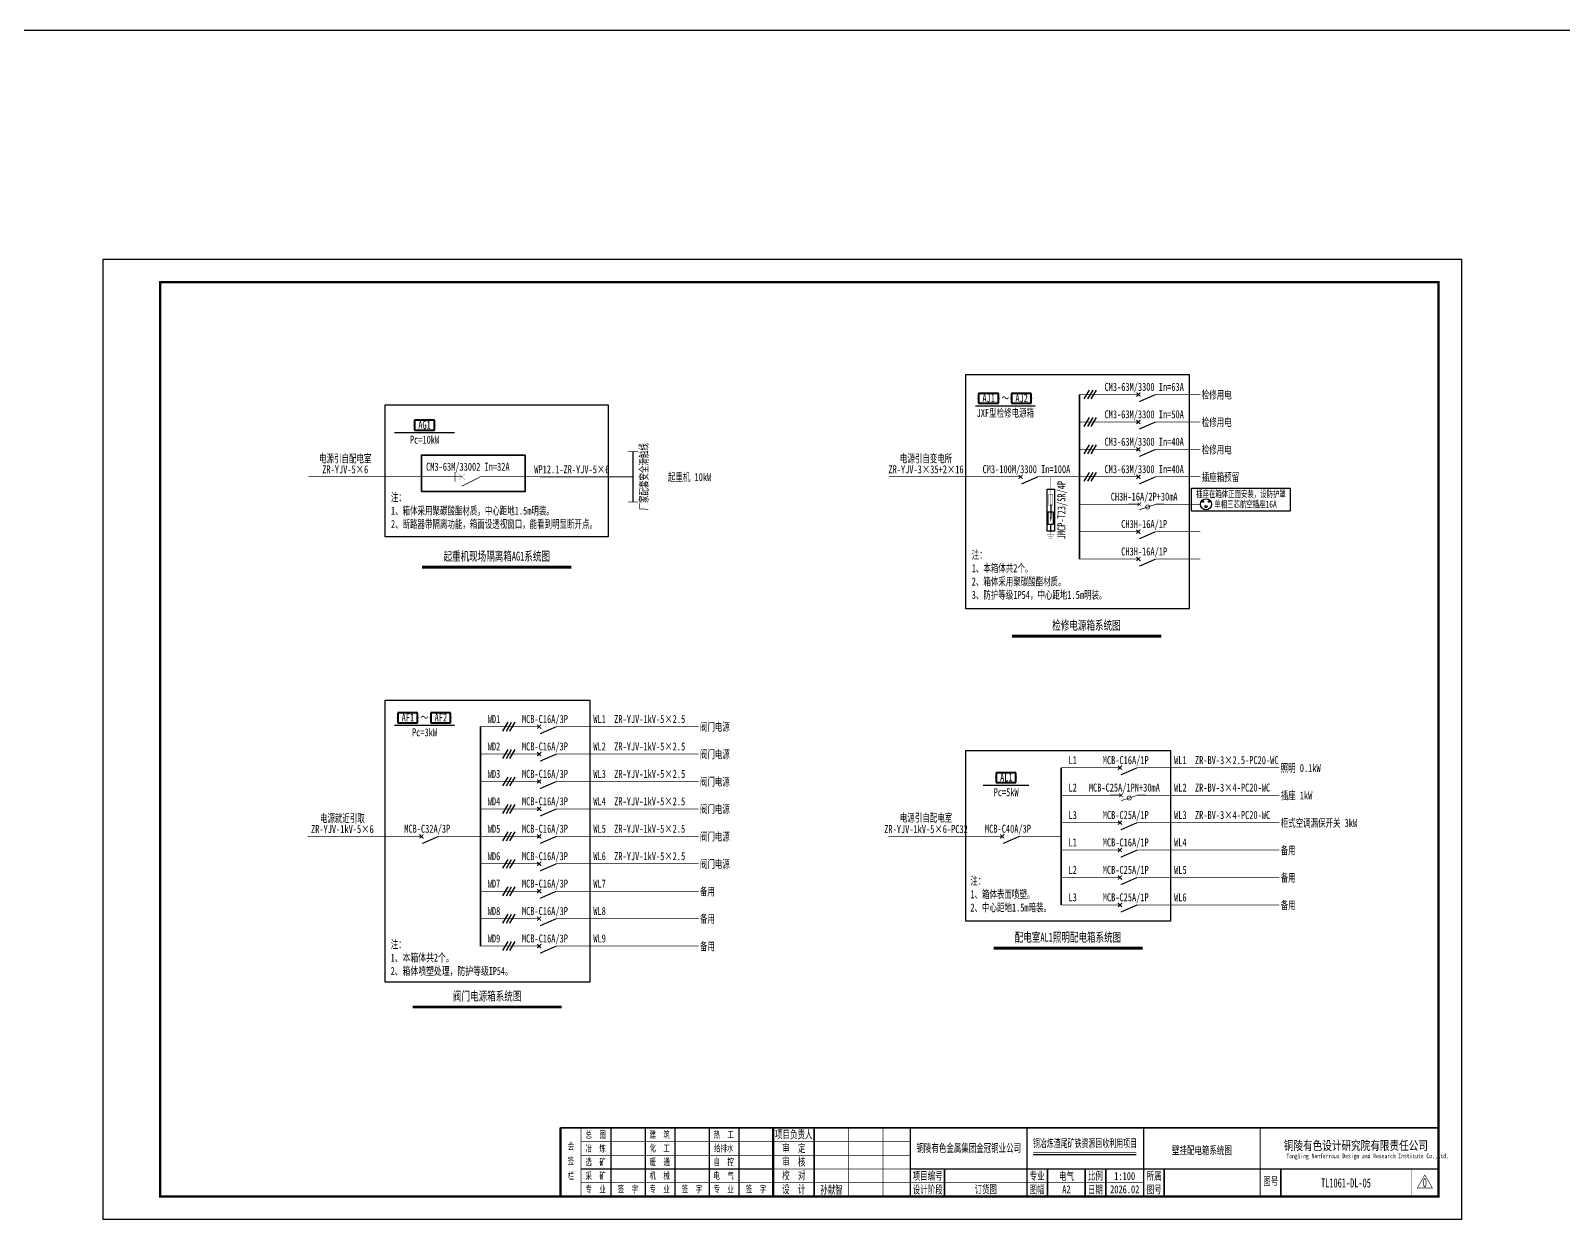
# Model space of a CAD drawing. Header units: millimetres. Extents: x 401220 to 2750366, y -101310 to 943175.
# Drawn here: x 510256 to 577279, y 576022 to 628022 of the extents above; entities that cross this region are included whole.
import ezdxf
from ezdxf.enums import TextEntityAlignment as Align

# ---------------------------------------------------------------- set-up
doc = ezdxf.new("R2010")
doc.units = ezdxf.units.MM
for name, color, linetype, lineweight in [('CAXA0层', 7, 'Continuous', 25), ('ELEMENT', 3, 'Continuous', 30), ('SW', 8, 'Continuous', 20), ('TEXT', 4, 'Continuous', 0), ('电辅助1', 7, 'Continuous', 0)]:
    doc.layers.add(name, color=color, linetype=linetype, lineweight=lineweight)
for name, color, linetype in [('图框', 7, 'Continuous'), ('文字', 7, 'Continuous'), ('照明平面导线层', 3, 'Continuous'), ('照明平面设备层', 1, 'Continuous'), ('电气-照明系统-设备', 7, 'Continuous'), ('表格图框层', 7, 'Continuous'), ('高低压系统', 4, 'Continuous')]:
    doc.layers.add(name, color=color, linetype=linetype)
doc.styles.add('HZ', font='simsun.ttf', dxfattribs={"width": 0.75})
doc.styles.get("Standard").update_dxf_attribs({"font": 'arial.ttf', "bigfont": 'hzdx.shx'})
doc.styles.add('标准', font='NSimSun.ttf', dxfattribs={"width": 0.667})

# ---------------------------------------------------------------- blocks, each defined once
blk = doc.blocks.new('DYDQ0201')
at = {"color": 0}
for points, const_width in [([(0, 0), (0, -3.75)], 0.3), ([(0, -11.25), (-3.11, -4.12)], 0.5), ([(0.86, -4.61), (-0.86, -2.89)], 0.5), ([(-0.86, -4.61), (0.86, -2.89)], 0.5), ([(0, -11.25), (0, -15)], 0.3)]:
    blk.add_lwpolyline(points, dxfattribs=dict(at, const_width=const_width))
blk = doc.blocks.new('PLA1')
at = {"color": 0, "linetype": 'ByBlock', "lineweight": -2}
for p, q in [((-500, 500), (-500, 0)), ((500, 500), (-500, 500)), ((-500, 0), (500, 0)), ((500, 0), (500, 500))]:
    blk.add_line(p, q, dxfattribs=at)
for p in [(-500, 250), (0, 500), (0, 0), (500, 250)]:
    blk.add_point(p, dxfattribs=at)
blk = doc.blocks.new('$element$00000532')
for points in [[(0, 0), (0, -0.283)], [(-0.1, -0.283), (0.1, -0.283), (0.1, -0.717), (-0.1, -0.717), (-0.1, -0.283)], [(0, -1), (0, -0.567)]]:
    blk.add_lwpolyline(points)
for points in [[(-0.033, -0.55), (0.033, -0.55), (0, -0.35), (0.033, -0.55)], [(0.033, -0.55), (0, -0.35), (-0.033, -0.55), (0.033, -0.55)], [(0, -0.367), (-0.033, -0.567), (0.033, -0.567), (0, -0.367)]]:
    blk.add_solid(points)
at = {"flags": 9}
blk.add_attdef('S', (0, 0), '', height=0.00000667, dxfattribs=at)
blk = doc.blocks.new('HFH')
at = {"color": 3, "linetype": 'Continuous', "const_width": 17.3}
for points in [[(-2085, -50), (-2085, 50)], [(-1999, -105), (-1999, 105)], [(-1917, -158), (-1917, 158)], [(-1653, 0), (-1917, 0)]]:
    blk.add_lwpolyline(points, dxfattribs=at)
at = {"color": 3}
blk.add_lwpolyline([(-1757, 162), (75, 162), (75, -164), (-1757, -164)], close=True, dxfattribs=at)
at = {"color": 3, "const_width": 13.3}
for points in [[(-717, 0), (-52, 0)], [(-621, 90), (-139, 90)], [(-621, -90), (-621, 90)], [(-139, -90), (-139, 90)], [(-621, -90), (-139, -90)]]:
    blk.add_lwpolyline(points, dxfattribs=at)
at = {"layer": 'ELEMENT', "linetype": 'ByBlock', "xscale": -1200, "yscale": 1200, "zscale": 1200, "rotation": 90}
blk.add_blockref('$element$00000532', (-1791, 0), dxfattribs=at)
blk = doc.blocks.new('LHB1')
at = {"color": 0, "linetype": 'ByBlock', "lineweight": -2}
for points, const_width in [([(4, 0), (0, 0)], 0.4), ([(3.353, -0.647), (4.647, 0.647)], 0.25), ([(4.647, -0.647), (3.353, 0.647)], 0.25), ([(10, 0), (4, -2)], 0.25), ([(10, 0), (13, 0)], 0.4)]:
    blk.add_lwpolyline(points, dxfattribs=dict(at, const_width=const_width))
at = {"color": 0, "linetype": 'ByBlock', "lineweight": -2, "const_width": 0.25}
blk.add_lwpolyline([(7.75, -1, 1), (6.25, -1, 1), (7.75, -1)], format="xyb", dxfattribs=at)
blk = doc.blocks.new('1107AA')
at = {"color": 3, "linetype": 'Continuous'}
for points, const_width in [([(0, -7.5), (-3.79, 0)], 0.3), ([(1.25, 1.25), (-1.25, -1.25)], 0.1), ([(-1.25, 1.25), (1.25, -1.25)], 0.1)]:
    blk.add_lwpolyline(points, dxfattribs=dict(at, const_width=const_width))
blk = doc.blocks.new('3')
at = {"layer": 'TEXT', "color": 7, "lineweight": 25, "style": 'HZ', "width": 0.75}
for s, height, p in [('铜陵有色设计研究院有限责任公司', 400, (221501, 249018)), ('Tongling Nonferrous Design and Research Institute Co.,Ltd.', 200, (221613, 248659))]:
    blk.add_text(s, height=height, dxfattribs=at).set_placement(p)
blk = doc.blocks.new('铜陵有色图签02')
at = {"layer": '图框', "linetype": 'Continuous', "lineweight": 50}
for p, q in [((-38401, 3003), (-38401, 1)), ((-29100, 3001), (-29100, 0))]:
    blk.add_line(p, q, dxfattribs=at)
at = {"layer": '图框', "color": 7, "linetype": 'Continuous', "lineweight": 25}
for p, q in [((-36201, 3010), (-36201, 9)), ((-34701, 3010), (-34701, 9)), ((-33401, 3017), (-33401, 16)), ((-31901, 3017), (-31901, 16)), ((-30601, 3017), (-30601, 16)), ((-29100, 1201), (-37501, 1201))]:
    blk.add_line(p, q, dxfattribs=at)
at = {"layer": '图框', "color": 7, "linetype": 'Continuous', "lineweight": 35}
for p, q in [((-27300, 3001), (-27300, 1)), ((-21600, 1197), (-21600, -3)), ((-17100, 1200), (-17100, 0)), ((-15450, 0), (-15450, 1200)), ((-14550, 1200), (-14550, 0)), ((-12000, 1201), (-12000, 1)), ((-6900, 1202), (-6900, 2))]:
    blk.add_line(p, q, dxfattribs=at)
at = {"layer": '图框', "lineweight": 25}
blk.add_line((-17723, 1830), (-13223, 1830), dxfattribs=at)
at = {"layer": '图框', "lineweight": 70, "const_width": 70}
blk.add_lwpolyline([(-17980, 3001), (0, 3001), (-38401, 3001)], dxfattribs=at)
at = {"layer": '图框', "color": 7, "linetype": 'Continuous', "lineweight": 25, "const_width": 25}
for points in [[(-37501, 3000), (-37501, 0)], [(-25800, 3001), (-25800, 1)], [(-24300, 3001), (-24300, 1)], [(-23100, 2401), (-37501, 2401)], [(-23100, 1801), (-37501, 1801)], [(-23100, 1201), (-29100, 1201)], [(-602, 943), (-932, 371), (-272, 371), (-602, 943)], [(-12900, 600), (-18000, 600), (-37501, 600)]]:
    blk.add_lwpolyline(points, dxfattribs=at)
at = {"layer": '图框', "linetype": 'Continuous', "lineweight": 50, "const_width": 50}
for points in [[(-23100, 3001), (-23100, 1)], [(-18000, 3000), (-18000, 0)]]:
    blk.add_lwpolyline(points, dxfattribs=at)
at = {"layer": '图框', "lineweight": 50, "const_width": 50}
for points in [[(-12900, 3001), (-12900, 1)], [(-7800, 3001), (-7800, 1)], [(0, 3000), (0, 0)], [(-23100, 1200), (0, 1200)]]:
    blk.add_lwpolyline(points, dxfattribs=at)
at = {"layer": '图框', "lineweight": 25, "const_width": 35}
blk.add_lwpolyline([(-17723, 1930), (-13223, 1930)], dxfattribs=at)
at = {"layer": '图框', "color": 7, "linetype": 'Continuous', "lineweight": 35, "const_width": 25}
blk.add_lwpolyline([(-1200, 1201), (-1200, 0)], dxfattribs=at)
at = {"layer": '图框', "linetype": 'Continuous', "lineweight": 70, "const_width": 70}
blk.add_lwpolyline([(-38401, 1), (0, 0)], dxfattribs=at)
at = {"layer": '图框', "lineweight": 25}
blk.add_blockref('3', (-228268, -246986), dxfattribs=at)
at = {"layer": 'TEXT', "color": 7, "lineweight": 25, "style": '标准', "width": 0.667}
for s, height, p in [('总  图', 300, (-36862, 2555)), ('建  筑', 300, (-34062, 2562)), ('热  工', 300, (-31262, 2562)), ('项目负责人', 350, (-28197, 2541)), ('会', 300, (-37942, 2054)), ('冶  炼', 300, (-36862, 1955)), ('化  工', 300, (-34062, 1962)), ('给排水', 300, (-31262, 1962)), ('审  定', 350, (-28197, 1941)), ('签', 300, (-37942, 1404)), ('选  矿', 300, (-36862, 1355)), ('暖  通', 300, (-34062, 1362)), ('自  控', 300, (-31262, 1362)), ('审  核', 350, (-28197, 1341)), ('栏', 300, (-37942, 754)), ('采  矿', 300, (-36862, 754)), ('机  械', 300, (-34062, 761)), ('电  气', 300, (-31262, 761)), ('校  对', 350, (-28197, 741)), ('项目编号', 350, (-22343, 730)), ('专业', 350, (-17559, 730)), ('比例', 350, (-15009, 730)), ('所属', 350, (-12438, 730)), ('图号', 350, (-7339, 495)), ('专  业', 300, (-36862, 170)), ('签  字', 300, (-35449, 170)), ('专  业', 300, (-34062, 177)), ('签  字', 300, (-32649, 177)), ('专  业', 300, (-31262, 177)), ('签  字', 300, (-29849, 177)), ('设  计', 350, (-28197, 139)), ('设计阶段', 350, (-22343, 130)), ('图幅', 350, (-17559, 130)), ('日期', 350, (-15009, 130)), ('图号', 350, (-12438, 130))]:
    blk.add_text(s, height=height, dxfattribs=at).set_placement(p, align=Align.CENTER)

msp = doc.modelspace()

# ---------------------------------------------------------------- linework, layer by layer
at = {"color": 3}
msp.add_line((930455.5, 628021.7), (401219.7, 628021.7), dxfattribs=at)
at = {"color": 0, "lineweight": -3, "ltscale": 100}
for p, q in [((551152.3, 612975.7), (560912.5, 612975.7)), ((551152.3, 602722.9), (551152.3, 612975.7)), ((560912.5, 612975.7), (560912.5, 602722.9)), ((525755.6, 611650.1), (535515.9, 611650.1)), ((525755.6, 605875.9), (525755.6, 611650.1)), ((535515.9, 611650.1), (535515.9, 605875.9)), ((535515.9, 605875.9), (525755.6, 605875.9)), ((560912.5, 602722.9), (551152.3, 602722.9)), ((525755.6, 598738.3), (534708.9, 598738.3)), ((525755.6, 586394), (525755.6, 598738.3)), ((534708.9, 598738.3), (534708.9, 586394)), ((551152.3, 596527), (560105.5, 596527)), ((551152.3, 589070.5), (551152.3, 596527)), ((560105.5, 596527), (560105.5, 589070.5)), ((560105.5, 589070.5), (551152.3, 589070.5)), ((534708.9, 586394), (525755.6, 586394))]:
    msp.add_line(p, q, dxfattribs=at)
at = {"color": 4, "linetype": 'ByBlock', "lineweight": 35}
msp.add_lwpolyline([(527342.6, 607860.7), (527342.6, 609451.3), (531876.3, 609451.3), (531876.3, 607860.7)], close=True, dxfattribs=at)
at = {"color": 2, "linetype": 'ByBlock', "const_width": 33}
for points in [[(536813.1, 609602.4), (536373.1, 609602.4)], [(536813.1, 607404.8), (536373.1, 607404.8)]]:
    msp.add_lwpolyline(points, dxfattribs=at)
at = {"color": 3, "const_width": 13.3}
msp.add_lwpolyline([(554863.4, 607835), (554863.4, 608503.7)], dxfattribs=at)
at = {"color": 3}
msp.add_lwpolyline([(561022.3, 608002.8), (565339.2, 608002.8), (565339.2, 606997.6), (561022.3, 606997.6)], close=True, dxfattribs=at)
at = {"color": 1}
for centre, radius in [((561654.2, 607303.7), 243.7), ((561521.8, 607417.9), 29.1), ((561786.5, 607417.9), 29.1)]:
    msp.add_circle(centre, radius, dxfattribs=at)
at = {"color": 2}
msp.add_circle((561654.2, 607199.9), 43.7, dxfattribs=at)
at = {"layer": 'CAXA0层', "color": 0, "linetype": 'Continuous', "lineweight": 30}
for p, q in [((551566.1, 611611.3), (554186.1, 611611.3)), ((526169.5, 610439.4), (528789.5, 610439.4)), ((526169.5, 597639.3), (528789.5, 597639.3)), ((551912.2, 595020.8), (553912.2, 595020.8))]:
    msp.add_line(p, q, dxfattribs=at)
at = {"layer": 'CAXA0层', "color": 2, "linetype": 'Continuous', "lineweight": 40}
for p, q in [((527382.6, 604578.6), (533888.9, 604578.6)), ((553182.8, 601557.9), (559689.1, 601557.9)), ((552375.7, 587909.9), (558882, 587909.9)), ((526966.9, 585335.4), (533473.2, 585335.4))]:
    msp.add_line(p, q, dxfattribs=at)
at = {"layer": 'CAXA0层', "color": 2, "linetype": 'Continuous', "lineweight": 0}
for p, q in [((527382.6, 604513.1), (533888.9, 604513.1)), ((553182.8, 601492.4), (559689.1, 601492.4)), ((552375.7, 587844.4), (558882, 587844.4)), ((526966.9, 585269.9), (533473.2, 585269.9))]:
    msp.add_line(p, q, dxfattribs=at)
at = {"layer": '图框', "linetype": 'Continuous', "lineweight": 100, "const_width": 100}
msp.add_lwpolyline([(515924.2, 577021.7), (571824.2, 577021.7), (571824.2, 617021.7), (515924.2, 617021.7)], close=True, dxfattribs=at)
at = {"layer": '文字', "color": 3, "linetype": 'ByBlock', "lineweight": 25, "const_width": 30}
msp.add_lwpolyline([(522397.6, 608503.7), (529044.8, 608503.7)], dxfattribs=at)
at = {"layer": '照明平面导线层', "color": 2, "linetype": 'ByBlock', "lineweight": 25, "ltscale": 100}
for p, q in [((556331.3, 611909), (556563.1, 612298.4)), ((556482.3, 611909), (556714.1, 612298.4)), ((556633.3, 611909), (556865.1, 612298.4)), ((556331.3, 610709), (556563.1, 611098.4)), ((556482.3, 610709), (556714.1, 611098.4)), ((556633.3, 610709), (556865.1, 611098.4)), ((556331.3, 609509), (556563.1, 609898.4)), ((556482.3, 609509), (556714.1, 609898.4)), ((556633.3, 609509), (556865.1, 609898.4)), ((556331.3, 608309), (556563.1, 608698.4)), ((556482.3, 608309), (556714.1, 608698.4)), ((556633.3, 608309), (556865.1, 608698.4)), ((530907.3, 597380.3), (531139, 597769.7)), ((531058.3, 597380.3), (531290, 597769.7)), ((531209.3, 597380.3), (531441, 597769.7)), ((530907.3, 596180.3), (531139, 596569.7)), ((531058.3, 596180.3), (531290, 596569.7)), ((531209.3, 596180.3), (531441, 596569.7)), ((530907.3, 594980.3), (531139, 595369.7)), ((531058.3, 594980.3), (531290, 595369.7)), ((531209.3, 594980.3), (531441, 595369.7)), ((530907.3, 593780.3), (531139, 594169.7)), ((531058.3, 593780.3), (531290, 594169.7)), ((531209.3, 593780.3), (531441, 594169.7)), ((530907.3, 592580.3), (531139, 592969.7)), ((531058.3, 592580.3), (531290, 592969.7)), ((531209.3, 592580.3), (531441, 592969.7)), ((530907.3, 591380.3), (531139, 591769.7)), ((531058.3, 591380.3), (531290, 591769.7)), ((531209.3, 591380.3), (531441, 591769.7)), ((530907.3, 590180.3), (531139, 590569.7)), ((531058.3, 590180.3), (531290, 590569.7)), ((531209.3, 590180.3), (531441, 590569.7)), ((530907.3, 588980.3), (531139, 589369.7)), ((531058.3, 588980.3), (531290, 589369.7)), ((531209.3, 588980.3), (531441, 589369.7)), ((530907.3, 587780.3), (531139, 588169.7)), ((531058.3, 587780.3), (531290, 588169.7)), ((531209.3, 587780.3), (531441, 588169.7))]:
    msp.add_line(p, q, dxfattribs=at)
at = {"layer": '照明平面导线层', "color": 3, "linetype": 'ByBlock', "lineweight": 25, "ltscale": 2, "const_width": 30}
for points in [[(528813.6, 608288.2), (528813.6, 608719.2)], [(528678.3, 608503.7), (529109.3, 608503.7)], [(529920, 608503.7), (536597.2, 608503.6)]]:
    msp.add_lwpolyline(points, dxfattribs=at)
at = {"layer": '照明平面设备层', "color": 0, "lineweight": -3, "ltscale": 100}
msp.add_lwpolyline([(513424.2, 618021.7), (572824.2, 618021.7), (572824.2, 576021.7), (513424.2, 576021.7)], close=True, dxfattribs=at)
at = {"layer": '照明平面设备层', "color": 130, "lineweight": -3, "const_width": 30}
for points in [[(556127.5, 612103.7), (558321.9, 612103.7)], [(559821.9, 612103.7), (561410.4, 612103.7)], [(556127.5, 610903.7), (558321.9, 610903.7)], [(559821.9, 610903.7), (561410.4, 610903.7)], [(556127.5, 609703.7), (558321.9, 609703.7)], [(559821.9, 609703.7), (561410.4, 609703.7)], [(547794.2, 608503.7), (553473.4, 608503.7)], [(554673.4, 608503.7), (556127.5, 608503.7)], [(556127.5, 608503.7), (558321.9, 608503.7)], [(559821.9, 608503.7), (561410.4, 608503.7)], [(556127.5, 607303.7), (558321.9, 607303.7)], [(559821.9, 607303.7), (561410.4, 607303.7)], [(556127.5, 606103.7), (558321.9, 606103.7)], [(559821.9, 606103.7), (561410.4, 606103.7)], [(556127.5, 604903.7), (558321.9, 604903.7)], [(559821.9, 604903.7), (561410.4, 604903.7)], [(529923.9, 597575), (532118.3, 597575)], [(533618.3, 597575), (539464.9, 597575)], [(529923.9, 596375), (532118.3, 596375)], [(533618.3, 596375), (539464.9, 596375)], [(529923.9, 595175), (532118.3, 595175)], [(533618.3, 595175), (539464.9, 595175)], [(555320.5, 595775), (557514.9, 595775)], [(559014.9, 595775), (564861.6, 595775)], [(555320.5, 594575), (557514.9, 594575)], [(559014.9, 594575), (564861.6, 594575)], [(529923.9, 593975), (532118.3, 593975)], [(533618.3, 593975), (539464.9, 593975)], [(555320.5, 593375), (557514.9, 593375)], [(559014.9, 593375), (564861.6, 593375)], [(522364.2, 592775), (527269.8, 592775)], [(528469.8, 592775), (529923.9, 592775)], [(529923.9, 592775), (532118.3, 592775)], [(533618.3, 592775), (539464.9, 592775)], [(547760.9, 592775), (552666.4, 592775)], [(553866.4, 592775), (555320.5, 592775)], [(555320.5, 592175), (557514.9, 592175)], [(559014.9, 592175), (564861.6, 592175)], [(529923.9, 591575), (532118.3, 591575)], [(533618.3, 591575), (539464.9, 591575)], [(555320.5, 590975), (557514.9, 590975)], [(559014.9, 590975), (564861.6, 590975)], [(529923.9, 590375), (532118.3, 590375)], [(533618.3, 590375), (539464.9, 590375)], [(529923.9, 589175), (532118.3, 589175)], [(533618.3, 589175), (539464.9, 589175)], [(555320.5, 589775), (557514.9, 589775)], [(559014.9, 589775), (564861.6, 589775)], [(529923.9, 587975), (532118.3, 587975)], [(533618.3, 587975), (539464.9, 587975)]]:
    msp.add_lwpolyline(points, dxfattribs=at)
at = {"layer": '表格图框层', "color": 2, "linetype": 'ByBlock', "const_width": 55}
msp.add_lwpolyline([(536597.2, 607404.8), (536597.2, 609602.4)], dxfattribs=at)
at = {"layer": '高低压系统', "color": 3, "lineweight": 35}
for p, q in [((556127.5, 604903.7), (556127.5, 612103.7)), ((529923.9, 587975), (529923.9, 597575)), ((555320.5, 589775), (555320.5, 595775))]:
    msp.add_line(p, q, dxfattribs=at)

# ---------------------------------------------------------------- block references
at = {"rotation": 90}
msp.add_blockref('HFH', (554863.4, 607887), dxfattribs=at)
at = {"layer": '图框', "lineweight": 25}
msp.add_blockref('铜陵有色图签02', (571824.2, 577021.7), dxfattribs=at)
at = {"layer": '文字', "color": 3, "linetype": 'ByBlock', "lineweight": 25, "xscale": 108.0493425019085, "yscale": 108.0493425019085, "zscale": 108.0493425019085, "rotation": 90}
msp.add_blockref('1107AA', (529109.6, 608503.7), dxfattribs=at)
at = {"layer": '照明平面设备层', "color": 1, "lineweight": 40, "xscale": 0.8640000000596046, "yscale": 0.8640000000596046, "zscale": 0.8640000000596046}
for p in [(552140.4, 611720.1), (553582.5, 611720.1), (526743.8, 597748.2), (528185.9, 597748.2), (552912.2, 595129.6)]:
    msp.add_blockref('PLA1', p, dxfattribs=at)
at = {"layer": '照明平面设备层', "color": 4, "lineweight": 40, "xscale": 0.8640000000596046, "yscale": 0.8640000000596046, "zscale": 0.8640000000596046}
msp.add_blockref('PLA1', (527479.5, 610548.3), dxfattribs=at)
at = {"layer": '电气-照明系统-设备', "color": 2, "linetype": 'ByBlock', "lineweight": 25, "xscale": 120, "yscale": 120, "zscale": 1.199999999999999}
for p in [(558261.9, 607303.7), (557454.9, 594575)]:
    msp.add_blockref('LHB1', p, dxfattribs=at)
at = {"layer": '高低压系统', "lineweight": -3, "xscale": 100, "yscale": 100, "zscale": 100, "rotation": 90}
for p in [(558321.9, 612103.7), (558321.9, 610903.7), (558321.9, 609703.7), (553173.4, 608503.7), (558321.9, 608503.7), (558321.9, 606103.7), (558321.9, 604903.7), (532118.3, 597575), (532118.3, 596375), (557514.9, 595775), (532118.3, 595175), (532118.3, 593975), (557514.9, 593375), (526969.8, 592775), (532118.3, 592775), (552366.4, 592775), (557514.9, 592175), (532118.3, 591575), (532118.3, 590375), (557514.9, 590975), (557514.9, 589775), (532118.3, 589175), (532118.3, 587975)]:
    msp.add_blockref('DYDQ0201', p, dxfattribs=at)

# ---------------------------------------------------------------- texts
at = {"layer": 'SW', "color": 7, "linetype": 'Continuous', "lineweight": 25, "style": '标准', "width": 0.667}
for s, p in [('CM3-63M/3300 In=63A', (558949.5, 612263.7)), ('AJ1', (552149, 611775.3)), ('～', (552876.1, 611775.3)), ('AJ2', (553591.1, 611775.3)), ('JXF型检修电源箱', (552876.1, 611124.3)), ('CM3-63M/3300 In=50A', (558949.5, 611063.7)), ('AG1', (527479.5, 610603.5)), ('Pc=10kW', (527479.5, 609952.4)), ('CM3-63M/3300 In=40A', (558949.5, 609863.7)), ('电源引自配电室', (524013.2, 609129.3)), ('电源引自变电所', (549409.9, 609129.3)), ('ZR-YJV-5×6', (524013.2, 608656.3)), ('CM3-63M/33002 In=32A', (529373.7, 608771)), ('WP12.1-ZR-YJV-5×6', (533922.8, 608656.3)), ('ZR-YJV-3×35+2×16', (549409.9, 608656.3)), ('CM3-100M/3300 In=100A', (553801, 608663.7)), ('CM3-63M/3300 In=40A', (558949.5, 608663.7)), ('CH3H-16A/2P+30mA', (558949.5, 607463.7)), ('CH3H-16A/1P', (558949.5, 606263.7)), ('CH3H-16A/1P', (558949.5, 605063.7)), ('AF1', (526752.4, 597803.4)), ('～', (527479.5, 597803.4)), ('AF2', (528194.5, 597803.4)), ('MCB-C16A/3P', (532745.8, 597735)), ('Pc=3kW', (527479.5, 597152.4)), ('MCB-C16A/3P', (532745.8, 596535)), ('MCB-C16A/1P', (558142.4, 595935)), ('MCB-C16A/3P', (532745.8, 595335)), ('AL1', (552920.9, 595184.8)), ('MCB-C16A/3P', (532745.8, 594135)), ('Pc=5kW', (552912.2, 594533.8)), ('MCB-C25A/1P', (558142.4, 593535)), ('ZR-YJV-1kV-5×6', (523886.9, 592920)), ('电源就近引取', (523886.9, 593390.5)), ('MCB-C32A/3P', (527597.3, 592935)), ('MCB-C16A/3P', (532745.8, 592935)), ('ZR-YJV-1kV-5×6-PC32', (549409.8, 592920)), ('电源引自配电室', (549409.8, 593414.3)), ('MCB-C40A/3P', (552993.9, 592935)), ('MCB-C16A/1P', (558142.4, 592335)), ('MCB-C16A/3P', (532745.8, 591735)), ('MCB-C25A/1P', (558142.4, 591135)), ('MCB-C16A/3P', (532745.8, 590535)), ('MCB-C25A/1P', (558142.4, 589935)), ('MCB-C16A/3P', (532745.8, 589335)), ('MCB-C16A/3P', (532745.8, 588135)), ('孙献智', (545276, 577140.8))]:
    msp.add_text(s, height=350, dxfattribs=at).set_placement(p, align=Align.CENTER)
for s, p in [('检修用电', (561467.8, 611917.7)), ('检修用电', (561467.8, 610717.7)), ('检修用电', (561467.8, 609517.7)), ('插座箱预留', (561467.8, 608317.7)), ('WD1', (530243.9, 597735)), ('WL1', (534861.8, 597735)), ('ZR-YJV-1kV-5×2.5', (535774.5, 597735)), ('阀门电源', (539522.4, 597389)), ('WD2', (530243.9, 596535)), ('WL2', (534861.8, 596535)), ('ZR-YJV-1kV-5×2.5', (535774.5, 596535)), ('阀门电源', (539522.4, 596189)), ('L1', (555640.5, 595935)), ('WL1', (560258.4, 595935)), ('ZR-BV-3×2.5-PC20-WC', (561171.1, 595935)), ('照明 0.1kW', (564919, 595589)), ('WD3', (530243.9, 595335)), ('WL3', (534861.8, 595335)), ('ZR-YJV-1kV-5×2.5', (535774.5, 595335)), ('阀门电源', (539522.4, 594989)), ('ZR-YJV-1kV-5×2.5', (535774.5, 594135)), ('L2', (555640.5, 594735)), ('WL2', (560258.4, 594735)), ('ZR-BV-3×4-PC20-WC', (561171.1, 594735)), ('插座 1kW', (564919, 594389)), ('WD4', (530243.9, 594135)), ('WL4', (534861.8, 594135)), ('阀门电源', (539522.4, 593789)), ('L3', (555640.5, 593535)), ('WL3', (560258.4, 593535)), ('ZR-BV-3×4-PC20-WC', (561171.1, 593535)), ('WD5', (530243.9, 592935)), ('WL5', (534861.8, 592935)), ('ZR-YJV-1kV-5×2.5', (535774.5, 592935)), ('柜式空调漏保开关 3kW', (564919, 593189)), ('阀门电源', (539522.4, 592589)), ('L1', (555640.5, 592335)), ('WL4', (560258.4, 592335)), ('WD6', (530243.9, 591735)), ('WL6', (534861.8, 591735)), ('ZR-YJV-1kV-5×2.5', (535774.5, 591735)), ('备用', (564919, 591989)), ('阀门电源', (539522.4, 591389)), ('L2', (555640.5, 591135)), ('WL5', (560258.4, 591135)), ('备用', (564919, 590789)), ('WD7', (530243.9, 590535)), ('WL7', (534861.8, 590535)), ('备用', (539522.4, 590189)), ('L3', (555640.5, 589935)), ('WL6', (560258.4, 589935)), ('备用', (564919, 589589)), ('WD8', (530243.9, 589335)), ('WL8', (534861.8, 589335)), ('备用', (539522.4, 588989)), ('WD9', (530243.9, 588135)), ('WL9', (534861.8, 588135)), ('备用', (539522.4, 587789))]:
    msp.add_text(s, height=350, dxfattribs=at).set_placement(p)
at = {"layer": 'SW', "color": 0, "linetype": 'Continuous', "lineweight": 25, "style": '标准', "width": 0.667}
msp.add_text('起重机 10kW', height=350, dxfattribs=at).set_placement((538123.8, 608317.6))
at = {"layer": 'SW', "color": 7, "linetype": 'Continuous', "lineweight": 25, "style": '标准', "width": 0.667}
msp.add_text('JMCP-T23/SR/4P', height=350, rotation=90, dxfattribs=at).set_placement((555505.1, 607045.6), align=Align.CENTER)
at = {"layer": 'SW', "color": 7, "linetype": 'ByBlock', "lineweight": 25, "style": '标准', "width": 0.667}
for s, height, p in [('插座在箱体正面安装，设防护罩', 300, (563180.8, 607608.1)), ('单相三芯航空插座16A', 300, (563380.8, 607158.6)), ('MCB-C25A/1PN+30mA', 350, (558082.4, 594735))]:
    msp.add_text(s, height=height, dxfattribs=at).set_placement(p, align=Align.CENTER)
at = {"layer": 'SW', "color": 2, "linetype": 'Continuous', "lineweight": 25, "style": '标准', "width": 0.667}
for s, p in [('起重机现场隔离箱AG1系统图', (530635.8, 604833.6)), ('检修电源箱系统图', (556423.7, 601812.9)), ('配电室AL1照明配电箱系统图', (555616.6, 588164.9)), ('阀门电源箱系统图', (530220, 585590.4))]:
    msp.add_text(s, height=400, dxfattribs=at).set_placement(p, align=Align.CENTER)
at = {"layer": 'SW', "color": 4, "linetype": 'Continuous', "lineweight": 25, "style": '标准'}
for s, height, width, p in [('铜陵有色金属集团金冠铜业公司', 350, 0.667, (551278.1, 578968)), ('铜冶炼渣尾矿铁资源回收利用项目', 350, 0.62, (556361.8, 579179.6)), ('壁挂配电箱系统图', 350, 0.667, (561475.2, 578867.2)), ('电气', 350, 0.667, (555548.4, 577740)), ('1:100', 350, 0.667, (558098.4, 577740)), ('TL1061-DL-05', 400, 0.667, (567773.6, 577416.8)), ('0', 400, 0.667, (571222, 577428.3)), ('A2', 350, 0.667, (555548.4, 577160.3)), ('2026.02', 350, 0.667, (558098.4, 577160.3))]:
    msp.add_text(s, height=height, dxfattribs=dict(at, width=width)).set_placement(p, align=Align.CENTER)
at = {"layer": 'SW', "color": 1, "linetype": 'Continuous', "lineweight": 25, "style": '标准', "width": 0.667}
msp.add_text('订货图', height=350, dxfattribs=at).set_placement((552023.7, 577160.3), align=Align.CENTER)
at = {"layer": 'SW', "color": 0, "linetype": 'Continuous', "lineweight": 25, "char_height": 350, "attachment_point": 1, "style": '标准'}
for s, insert, width in [('注：\\P1、箱体采用聚碳酸酯材质，中心距地1.5m明装。\\P2、断路器带隔离功能，箱面设透视窗口，能看到明显断开点。', (526011.1, 607781.6), 9169.974), ('注：\\P1、本箱体共2个。\\P2、箱体采用聚碳酸酯材质。\\P3、防护等级IP54，中心距地1.5m明装。', (551407.7, 605265.8), 7718.52), ('注：\\P1、箱体表面喷塑。\\P2、中心距地1.5m暗装。', (551348.9, 591005.1), 10339.621), ('注：\\P{\\fNSimSun|b0|i0|c134|p34;\\W0.7;1、本箱体共2个。\\P2、箱体喷塑处理，防护等级IP54。}', (526002.2, 588227.8), 10339.621)]:
    msp.add_mtext(s, dxfattribs=dict(at, insert=insert, width=width))
at = {"layer": '电辅助1', "color": 7, "linetype": 'ByBlock', "lineweight": 25, "style": '标准', "width": 0.667}
msp.add_text('厂家配套安全滑触线', height=350, rotation=90, dxfattribs=at).set_placement((537244.7, 608504.9), align=Align.CENTER)

doc.saveas('drawing.dxf')
